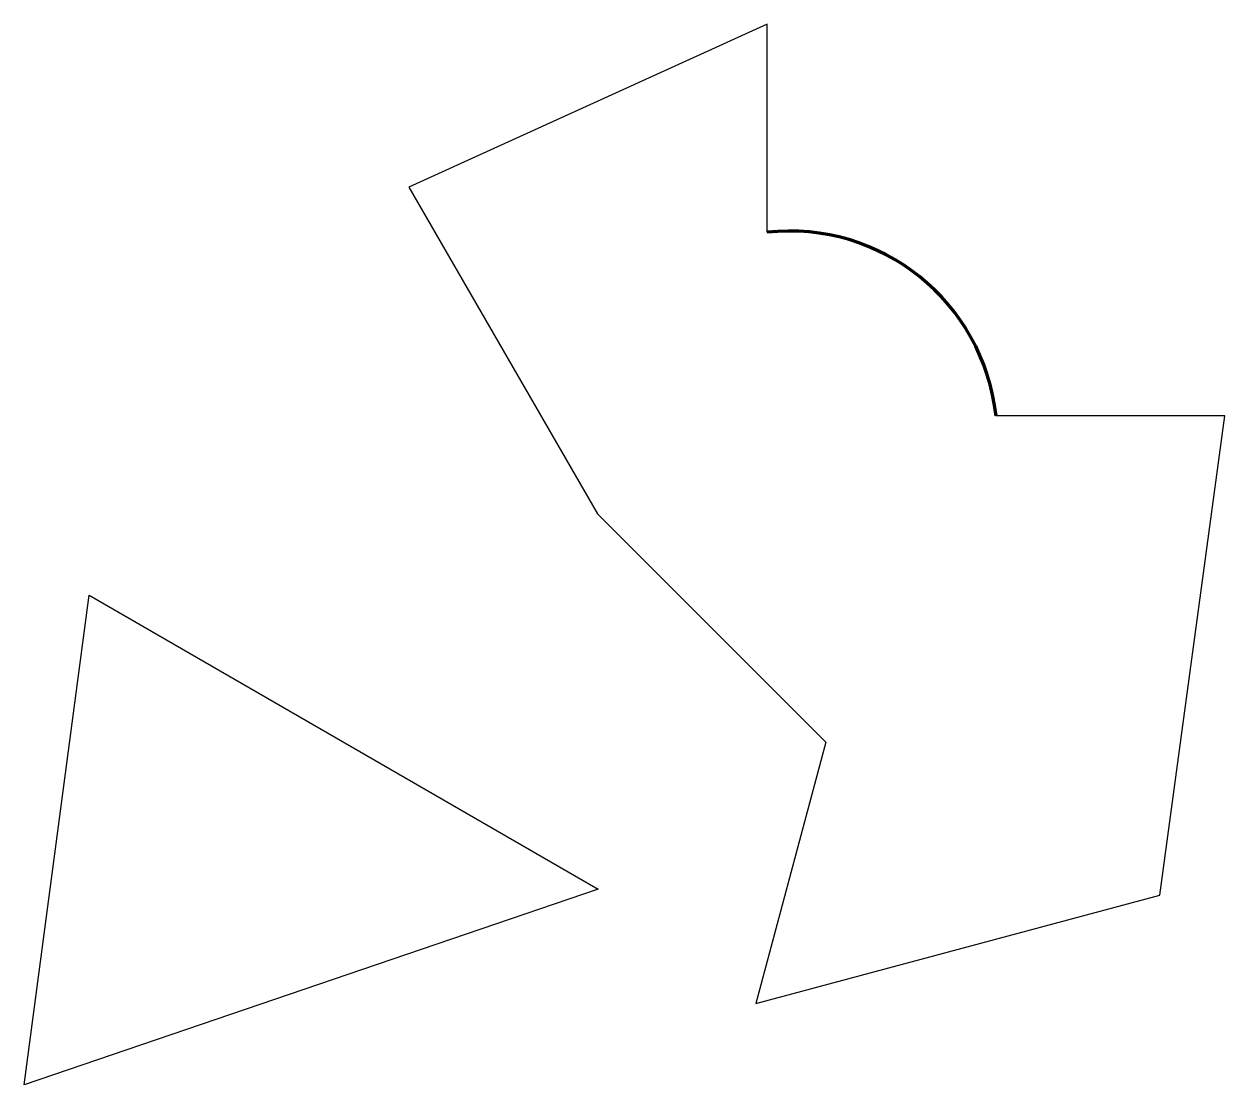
# Model space of a CAD drawing. Header units: millimetres. Extents: x 21.9 to 58.7, y 65.9 to 98.4.
import ezdxf

# ---------------------------------------------------------------- set-up
doc = ezdxf.new("R2010")
doc.units = ezdxf.units.MM
doc.layers.get('0').update_dxf_attribs({"color": 253, "lineweight": 70, "true_color": 0x8faf8f})

msp = doc.modelspace()

# ---------------------------------------------------------------- linework, layer by layer
at = {"color": 98, "lineweight": 25, "true_color": 0x054805}
for p, q in [((44.626, 98.38), (33.657, 93.38)), ((44.626, 92), (44.626, 98.38)), ((33.657, 93.38), (39.43, 83.38)), ((58.657, 86.38), (51.641, 86.38)), ((56.657, 71.694), (58.657, 86.38)), ((39.43, 83.38), (46.43, 76.38)), ((21.862, 65.88), (23.862, 80.88)), ((23.862, 80.88), (39.451, 71.88)), ((46.43, 76.38), (44.287, 68.38)), ((39.451, 71.88), (21.862, 65.88)), ((44.287, 68.38), (56.657, 71.694))]:
    msp.add_line(p, q, dxfattribs=at)
msp.add_arc((45.324, 85.682), 6.356, 6.2995, 96.2995)

doc.saveas('drawing.dxf')
